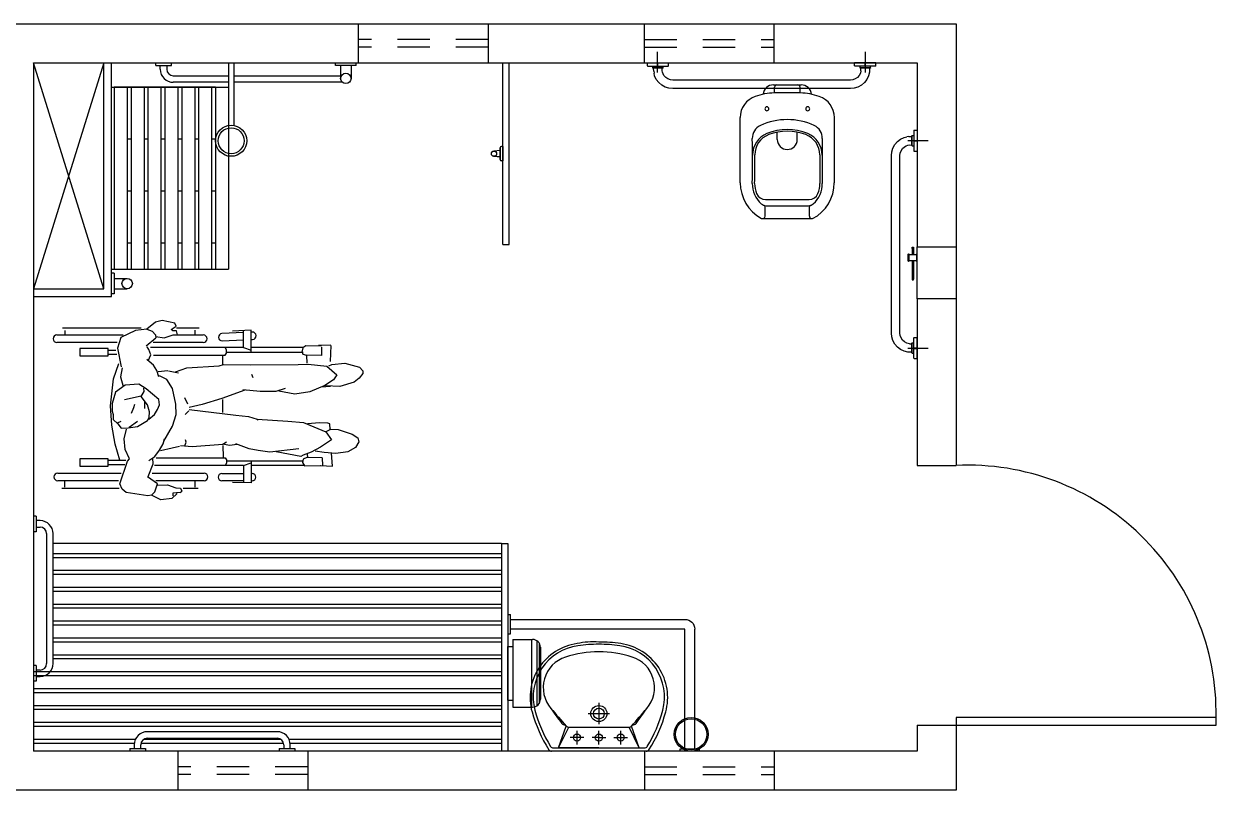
# Model space of a CAD drawing. Header units: inches. Extents: x 542650 to 544515, y 9574150 to 9574595.
# Drawn here: x 542790.698 to 542795.286, y 9574233.384 to 9574236.334 of the extents above; entities that cross this region are included whole.
import ezdxf

# ---------------------------------------------------------------- set-up
doc = ezdxf.new("R2010")
doc.units = ezdxf.units.IN
doc.header["$MEASUREMENT"] = 0
doc.linetypes.add('CONTINU', pattern=[0])
doc.linetypes.add('HIDDEN2', pattern=[0.1875, 0.125, -0.0625])
doc.layers.add('I-ARQ', color=8, linetype='Continuous')

msp = doc.modelspace()

# ---------------------------------------------------------------- linework, layer by layer
at = {"layer": 'I-ARQ'}
for p, q in [((542790.5909, 9574236.334), (542794.2859, 9574236.334)), ((542791.9859, 9574236.184), (542791.9859, 9574236.334)), ((542792.4859, 9574236.184), (542792.4859, 9574236.334)), ((542793.0859, 9574236.184), (542793.0859, 9574236.334)), ((542793.5859, 9574236.184), (542793.5859, 9574236.334)), ((542794.2859, 9574236.334), (542794.2859, 9574235.4759)), ((542793.1369, 9574236.1473), (542793.1369, 9574236.226)), ((542793.9369, 9574236.1473), (542793.9369, 9574236.226)), ((542790.7359, 9574236.184), (542794.1359, 9574236.184)), ((542790.7359, 9574236.184), (542790.7359, 9574233.534)), ((542791.0059, 9574235.314), (542790.7359, 9574236.184)), ((542791.0059, 9574236.184), (542790.7359, 9574235.314)), ((542791.0059, 9574235.314), (542791.0059, 9574236.184)), ((542791.0359, 9574236.184), (542792.5384, 9574236.184)), ((542791.0359, 9574235.284), (542791.0359, 9574236.184)), ((542791.2059, 9574236.174), (542791.2059, 9574236.184)), ((542791.2059, 9574236.174), (542791.2659, 9574236.174)), ((542791.2234, 9574236.159), (542791.2234, 9574236.174)), ((542791.2484, 9574236.174), (542791.2484, 9574236.159)), ((542791.2659, 9574236.174), (542791.2659, 9574236.184)), ((542791.4859, 9574236.184), (542791.4859, 9574235.9432)), ((542791.5059, 9574236.184), (542791.5059, 9574235.9432)), ((542791.8972, 9574236.174), (542791.8972, 9574236.184)), ((542791.9772, 9574236.174), (542791.8972, 9574236.174)), ((542791.9172, 9574236.174), (542791.9172, 9574236.124)), ((542791.9572, 9574236.174), (542791.9572, 9574236.124)), ((542791.9772, 9574236.174), (542791.9772, 9574236.184)), ((542792.5409, 9574235.484), (542792.5409, 9574236.184)), ((542792.5409, 9574235.484), (542792.5409, 9574236.184)), ((542792.5659, 9574235.484), (542792.5659, 9574236.184)), ((542792.5659, 9574235.484), (542792.5659, 9574236.184)), ((542794.1359, 9574236.184), (542794.1359, 9574235.4759)), ((542791.2734, 9574236.134), (542791.4859, 9574236.134)), ((542791.5059, 9574236.134), (542791.9172, 9574236.134)), ((542791.0359, 9574236.0898), (542791.4859, 9574236.0898)), ((542791.0459, 9574236.0898), (542791.0459, 9574235.3898)), ((542791.4359, 9574236.0898), (542791.0459, 9574236.0898)), ((542791.0959, 9574236.0898), (542791.0959, 9574235.3898)), ((542791.1109, 9574236.0898), (542791.1109, 9574235.3898)), ((542791.1609, 9574236.0898), (542791.1609, 9574235.3898)), ((542791.1759, 9574236.0898), (542791.1759, 9574235.3898)), ((542791.2259, 9574236.0898), (542791.2259, 9574235.3898)), ((542791.2409, 9574236.0898), (542791.2409, 9574235.3898)), ((542791.4859, 9574236.109), (542791.2734, 9574236.109)), ((542791.2909, 9574236.0898), (542791.2909, 9574235.3898)), ((542791.3059, 9574236.0898), (542791.3059, 9574235.3898)), ((542791.3559, 9574236.0898), (542791.3559, 9574235.3898)), ((542791.3709, 9574236.0898), (542791.3709, 9574235.3898)), ((542791.4209, 9574236.0898), (542791.4209, 9574235.3898)), ((542791.4359, 9574236.0898), (542791.4359, 9574235.3898)), ((542791.4859, 9574236.0898), (542791.4859, 9574235.3898)), ((542791.9239, 9574236.109), (542791.5059, 9574236.109)), ((542791.1109, 9574235.8898), (542791.0959, 9574235.8898)), ((542791.1759, 9574235.8898), (542791.1609, 9574235.8898)), ((542791.2409, 9574235.8898), (542791.2259, 9574235.8898)), ((542791.3059, 9574235.8898), (542791.2909, 9574235.8898)), ((542791.3709, 9574235.8898), (542791.3559, 9574235.8898)), ((542791.4359, 9574235.8898), (542791.4209, 9574235.8898)), ((542792.5309, 9574235.8564), (542792.5309, 9574235.8116)), ((542792.5309, 9574235.8116), (542792.5309, 9574235.8564)), ((542792.5409, 9574235.8614), (542792.5359, 9574235.8614)), ((542792.5409, 9574235.8614), (542792.5359, 9574235.8614)), ((542792.5409, 9574235.8614), (542792.5409, 9574235.8066)), ((542792.5409, 9574235.8066), (542792.5409, 9574235.8614)), ((542794.0992, 9574235.885), (542794.1779, 9574235.885)), ((542792.5309, 9574235.8467), (542792.5074, 9574235.8442)), ((542792.5309, 9574235.8464), (542792.5074, 9574235.8438)), ((542792.5309, 9574235.8216), (542792.5074, 9574235.8242)), ((542792.5309, 9574235.8213), (542792.5074, 9574235.8238)), ((542792.5409, 9574235.8066), (542792.5359, 9574235.8066)), ((542792.5409, 9574235.8066), (542792.5359, 9574235.8066)), ((542791.1109, 9574235.6898), (542791.0959, 9574235.6898)), ((542791.1759, 9574235.6898), (542791.1609, 9574235.6898)), ((542791.2409, 9574235.6898), (542791.2259, 9574235.6898)), ((542791.3059, 9574235.6898), (542791.2909, 9574235.6898)), ((542791.3709, 9574235.6898), (542791.3559, 9574235.6898)), ((542791.4359, 9574235.6898), (542791.4209, 9574235.6898)), ((542791.1109, 9574235.4898), (542791.0959, 9574235.4898)), ((542791.1759, 9574235.4898), (542791.1609, 9574235.4898)), ((542791.2409, 9574235.4898), (542791.2259, 9574235.4898)), ((542791.3059, 9574235.4898), (542791.2909, 9574235.4898)), ((542791.3709, 9574235.4898), (542791.3559, 9574235.4898)), ((542791.4359, 9574235.4898), (542791.4209, 9574235.4898)), ((542792.5409, 9574235.484), (542792.5659, 9574235.484)), ((542792.5409, 9574235.484), (542792.5659, 9574235.484)), ((542794.1009, 9574235.4211), (542794.1009, 9574235.4469)), ((542794.1044, 9574235.4211), (542794.1044, 9574235.4469)), ((542794.1044, 9574235.4456), (542794.1338, 9574235.4456)), ((542794.1161, 9574235.4717), (542794.1161, 9574235.4456)), ((542794.1221, 9574235.4679), (542794.1161, 9574235.4679)), ((542794.1221, 9574235.4658), (542794.1161, 9574235.4658)), ((542794.1221, 9574235.4617), (542794.1161, 9574235.4617)), ((542794.1221, 9574235.4717), (542794.1221, 9574235.4456)), ((542794.1338, 9574235.419), (542794.1338, 9574235.449)), ((542794.1359, 9574235.2759), (542794.1359, 9574235.4759)), ((542794.1359, 9574235.4759), (542794.2859, 9574235.4759)), ((542794.2859, 9574235.4759), (542794.2859, 9574235.2759)), ((542794.1044, 9574235.4224), (542794.1338, 9574235.4224)), ((542794.1161, 9574235.4224), (542794.1161, 9574235.351)), ((542794.1221, 9574235.4224), (542794.1221, 9574235.351)), ((542791.0359, 9574235.3898), (542791.4859, 9574235.3898)), ((542791.0459, 9574235.374), (542791.0359, 9574235.374)), ((542791.0459, 9574235.374), (542791.0459, 9574235.294)), ((542791.0459, 9574235.354), (542791.0959, 9574235.354)), ((542791.1059, 9574235.3898), (542791.4359, 9574235.3898)), ((542794.1221, 9574235.361), (542794.1161, 9574235.361)), ((542794.1221, 9574235.356), (542794.1161, 9574235.356)), ((542794.1221, 9574235.3527), (542794.1161, 9574235.3527)), ((542794.122, 9574235.3502), (542794.1163, 9574235.3502)), ((542790.7359, 9574235.314), (542791.0059, 9574235.314)), ((542791.0459, 9574235.314), (542791.0959, 9574235.314)), ((542790.7359, 9574235.284), (542791.0359, 9574235.284)), ((542791.0459, 9574235.294), (542791.0359, 9574235.294)), ((542794.2859, 9574235.2759), (542794.1359, 9574235.2759)), ((542794.1359, 9574235.2759), (542794.1359, 9574234.634)), ((542794.2859, 9574235.2759), (542794.2859, 9574234.634)), ((542794.0992, 9574235.085), (542794.1779, 9574235.085)), ((542794.1359, 9574234.634), (542794.2859, 9574234.634)), ((542790.7459, 9574234.439), (542790.7359, 9574234.439)), ((542790.7459, 9574234.439), (542790.7459, 9574234.379)), ((542790.7609, 9574234.4215), (542790.7459, 9574234.4215)), ((542790.7459, 9574234.3965), (542790.7609, 9574234.3965)), ((542790.7459, 9574234.379), (542790.7359, 9574234.379)), ((542790.7859, 9574234.3715), (542790.7859, 9574233.8715)), ((542790.8109, 9574233.8715), (542790.8109, 9574234.3715)), ((542792.5359, 9574234.334), (542790.8109, 9574234.334)), ((542792.5359, 9574234.334), (542790.8109, 9574234.334)), ((542792.5359, 9574234.294), (542790.8109, 9574234.294)), ((542792.5359, 9574234.334), (542792.5359, 9574233.534)), ((542792.5359, 9574234.334), (542792.5609, 9574234.334)), ((542792.5359, 9574234.334), (542792.5359, 9574233.534)), ((542792.5359, 9574234.334), (542792.5609, 9574234.334)), ((542792.5609, 9574234.334), (542792.5609, 9574233.534)), ((542792.5609, 9574234.334), (542792.5609, 9574233.534)), ((542792.5359, 9574234.279), (542790.8109, 9574234.279)), ((542792.5359, 9574234.229), (542790.8109, 9574234.229)), ((542792.5359, 9574234.214), (542790.8109, 9574234.214)), ((542792.5359, 9574234.164), (542790.8109, 9574234.164)), ((542792.5359, 9574234.149), (542790.8109, 9574234.149)), ((542792.5359, 9574234.099), (542790.8109, 9574234.099)), ((542792.5359, 9574234.084), (542790.8109, 9574234.084)), ((542792.5359, 9574234.034), (542790.8109, 9574234.034)), ((542792.5359, 9574234.019), (542790.8109, 9574234.019)), ((542792.5359, 9574233.969), (542790.8108, 9574233.969)), ((542792.5359, 9574233.954), (542790.8109, 9574233.954)), ((542792.5609, 9574233.937), (542792.58, 9574233.937)), ((542792.5609, 9574233.731), (542792.5609, 9574233.937)), ((542792.58, 9574233.964), (542792.58, 9574233.704)), ((542792.58, 9574233.964), (542792.6559, 9574233.964)), ((542792.6515, 9574233.964), (542792.6515, 9574233.704)), ((542792.6718, 9574233.9594), (542792.6718, 9574233.7086)), ((542792.6812, 9574233.9501), (542792.6812, 9574233.7179)), ((542792.6859, 9574233.934), (542792.6859, 9574233.734)), ((542792.5359, 9574233.904), (542790.8109, 9574233.904)), ((542792.5359, 9574233.889), (542790.8109, 9574233.889)), ((542790.7459, 9574233.864), (542790.7359, 9574233.864)), ((542792.5359, 9574233.839), (542790.7359, 9574233.839)), ((542790.7459, 9574233.864), (542790.7459, 9574233.804)), ((542790.7609, 9574233.8465), (542790.7459, 9574233.8465)), ((542792.5359, 9574233.824), (542790.7359, 9574233.824)), ((542790.7459, 9574233.804), (542790.7359, 9574233.804)), ((542790.7459, 9574233.8215), (542790.7609, 9574233.8215)), ((542792.5359, 9574233.774), (542790.7359, 9574233.774)), ((542792.5359, 9574233.759), (542790.7359, 9574233.759)), ((542792.5359, 9574233.709), (542790.7359, 9574233.709)), ((542792.5609, 9574233.731), (542792.58, 9574233.731)), ((542792.58, 9574233.704), (542792.6559, 9574233.704)), ((542792.5359, 9574233.694), (542790.7359, 9574233.694)), ((542795.2859, 9574233.664), (542794.2859, 9574233.664)), ((542794.2859, 9574233.664), (542794.2859, 9574233.634)), ((542795.2859, 9574233.634), (542795.2859, 9574233.664)), ((542792.5359, 9574233.644), (542790.7359, 9574233.644)), ((542792.5359, 9574233.629), (542790.7359, 9574233.629)), ((542791.6734, 9574233.609), (542791.1734, 9574233.609)), ((542794.1359, 9574233.634), (542794.1359, 9574233.534)), ((542794.1359, 9574233.634), (542794.2859, 9574233.634)), ((542794.2859, 9574233.634), (542794.2859, 9574233.384)), ((542794.2859, 9574233.634), (542795.2859, 9574233.634)), ((542791.1276, 9574233.579), (542790.7359, 9574233.579)), ((542791.1237, 9574233.564), (542790.7359, 9574233.564)), ((542791.1234, 9574233.559), (542791.1234, 9574233.544)), ((542791.1484, 9574233.544), (542791.1484, 9574233.559)), ((542791.6979, 9574233.564), (542791.1489, 9574233.564)), ((542791.6884, 9574233.579), (542791.1584, 9574233.579)), ((542791.1734, 9574233.584), (542791.6734, 9574233.584)), ((542791.6984, 9574233.559), (542791.6984, 9574233.544)), ((542792.5359, 9574233.579), (542791.7192, 9574233.579)), ((542792.5359, 9574233.564), (542791.7231, 9574233.564)), ((542791.7234, 9574233.544), (542791.7234, 9574233.559)), ((542794.1359, 9574233.534), (542790.7359, 9574233.534)), ((542791.1059, 9574233.544), (542791.1659, 9574233.544)), ((542791.1059, 9574233.544), (542791.1059, 9574233.534)), ((542791.1659, 9574233.544), (542791.1659, 9574233.534)), ((542791.2909, 9574233.534), (542791.2909, 9574233.384)), ((542791.6809, 9574233.544), (542791.7409, 9574233.544)), ((542791.6809, 9574233.544), (542791.6809, 9574233.534)), ((542791.7409, 9574233.544), (542791.7409, 9574233.534)), ((542791.7909, 9574233.534), (542791.7909, 9574233.384)), ((542793.0931, 9574233.534), (542792.7287, 9574233.534)), ((542793.0859, 9574233.534), (542793.0859, 9574233.384)), ((542793.5859, 9574233.534), (542793.5859, 9574233.384)), ((542794.2859, 9574233.384), (542790.5909, 9574233.384))]:
    msp.add_line(p, q, dxfattribs=at)
at = {"layer": 'I-ARQ', "linetype": 'HIDDEN2'}
for p, q in [((542792.4859, 9574236.274), (542791.9859, 9574236.274)), ((542793.0859, 9574236.274), (542793.5859, 9574236.274)), ((542792.4859, 9574236.244), (542791.9859, 9574236.244)), ((542793.0859, 9574236.244), (542793.5859, 9574236.244)), ((542791.7909, 9574233.474), (542791.2909, 9574233.474)), ((542793.0859, 9574233.474), (542793.5859, 9574233.474)), ((542791.7909, 9574233.444), (542791.2909, 9574233.444)), ((542793.0859, 9574233.444), (542793.5859, 9574233.444))]:
    msp.add_line(p, q, dxfattribs=at)
at = {"layer": 'I-ARQ', "linetype": 'Continuous'}
for p, q in [((542793.5827, 9574236.0988), (542793.5957, 9574236.0988)), ((542793.5868, 9574236.0679), (542793.5868, 9574236.0899)), ((542793.5957, 9574236.0988), (542793.6891, 9574236.0988)), ((542793.6851, 9574236.0679), (542793.6851, 9574236.0899)), ((542793.455, 9574235.7224), (542793.455, 9574235.9734)), ((542793.8169, 9574235.7224), (542793.8169, 9574235.9733)), ((542793.5975, 9574235.8888), (542793.5975, 9574235.917)), ((542793.6743, 9574235.8878), (542793.6743, 9574235.917)), ((542793.551, 9574235.594), (542793.551, 9574235.6299)), ((542793.5523, 9574235.658), (542793.7195, 9574235.658)), ((542793.5545, 9574235.634), (542793.7173, 9574235.634)), ((542793.7208, 9574235.594), (542793.7208, 9574235.6299)), ((542793.5406, 9574235.584), (542793.7334, 9574235.584)), ((542792.9109, 9574233.7199), (542792.9109, 9574233.6379)), ((542792.8699, 9574233.6789), (542792.9519, 9574233.6789)), ((542792.7555, 9574233.5466), (542792.7853, 9574233.6307)), ((542792.7555, 9574233.5466), (542792.7948, 9574233.6264)), ((542792.7948, 9574233.6264), (542793.027, 9574233.6264)), ((542792.8269, 9574233.5603), (542792.8269, 9574233.6128)), ((542792.9109, 9574233.5603), (542792.9109, 9574233.6128)), ((542792.9949, 9574233.5603), (542792.9949, 9574233.6128)), ((542793.0663, 9574233.5466), (542793.027, 9574233.6264)), ((542793.0663, 9574233.5466), (542793.0365, 9574233.6307)), ((542792.8532, 9574233.5865), (542792.8007, 9574233.5865)), ((542792.9109, 9574233.5865), (542792.8847, 9574233.5865)), ((542792.9109, 9574233.5865), (542792.9372, 9574233.5865)), ((542792.9687, 9574233.5865), (542793.0212, 9574233.5865)), ((542792.7356, 9574233.5466), (542793.0663, 9574233.5466)), ((542792.9109, 9574233.5466), (542792.7555, 9574233.5466)), ((542792.9109, 9574233.5466), (542793.0862, 9574233.5466))]:
    msp.add_line(p, q, dxfattribs=at)
at = {"layer": 'I-ARQ', "linetype": 'ByBlock'}
for p, q in [((542791.2053, 9574235.1857), (542791.1716, 9574235.158)), ((542791.2301, 9574235.192), (542791.2053, 9574235.1857)), ((542791.2789, 9574235.1811), (542791.2301, 9574235.192)), ((542791.2658, 9574235.1577), (542791.284, 9574235.1703)), ((542791.284, 9574235.1703), (542791.2789, 9574235.1811)), ((542790.8255, 9574235.1365), (542791.0807, 9574235.1365)), ((542791.1503, 9574235.1626), (542790.8476, 9574235.1626)), ((542790.8561, 9574235.1532), (542790.8561, 9574235.1373)), ((542791.0719, 9574235.1264), (542791.0592, 9574235.0855)), ((542791.1276, 9574235.1532), (542791.0719, 9574235.1264)), ((542791.1716, 9574235.158), (542791.1276, 9574235.1532)), ((542791.1692, 9574235.0943), (542791.2068, 9574235.125)), ((542791.1716, 9574235.158), (542791.1924, 9574235.1511)), ((542791.1924, 9574235.1511), (542791.2046, 9574235.1368)), ((542791.2046, 9574235.1368), (542791.2068, 9574235.125)), ((542791.2062, 9574235.1299), (542791.2385, 9574235.1252)), ((542791.2385, 9574235.1252), (542791.2726, 9574235.1369)), ((542791.2723, 9574235.1518), (542791.2658, 9574235.1577)), ((542791.2715, 9574235.1365), (542791.3889, 9574235.1365)), ((542791.2852, 9574235.152), (542791.2723, 9574235.1518)), ((542791.289, 9574235.1367), (542791.2852, 9574235.152)), ((542791.3725, 9574235.1626), (542791.2861, 9574235.1626)), ((542791.3573, 9574235.1357), (542791.3573, 9574235.1543)), ((542791.5434, 9574235.1458), (542791.4608, 9574235.142)), ((542791.5733, 9574235.1544), (542791.5018, 9574235.1505)), ((542791.5434, 9574235.088), (542791.5434, 9574235.1527)), ((542791.5733, 9574235.0698), (542791.5733, 9574235.1543)), ((542791.5733, 9574235.1188), (542791.5786, 9574235.1191)), ((542791.5772, 9574235.1474), (542791.5734, 9574235.1472)), ((542791.0579, 9574235.1073), (542790.8255, 9574235.1073)), ((542791.0229, 9574235.0843), (542790.9137, 9574235.0843)), ((542790.9137, 9574235.0843), (542790.9137, 9574235.0563)), ((542791.0229, 9574235.0563), (542791.0229, 9574235.0843)), ((542791.0236, 9574235.0784), (542791.0522, 9574235.0784)), ((542791.0592, 9574235.0855), (542791.073, 9574235.0134)), ((542791.1793, 9574235.0798), (542791.1731, 9574235.0905)), ((542791.1871, 9574235.0604), (542791.1793, 9574235.0798)), ((542791.5434, 9574235.088), (542791.1862, 9574235.088)), ((542791.3889, 9574235.1073), (542791.1962, 9574235.1073)), ((542791.4621, 9574235.1136), (542791.5432, 9574235.1174)), ((542791.4782, 9574235.0792), (542791.4736, 9574235.088)), ((542791.4782, 9574235.0667), (542791.4782, 9574235.0792)), ((542791.5436, 9574235.0878), (542791.5728, 9574235.078)), ((542791.7748, 9574235.0882), (542791.5733, 9574235.0882)), ((542791.7722, 9574235.0872), (542791.7686, 9574235.0705)), ((542791.7832, 9574235.0946), (542791.7722, 9574235.0872)), ((542791.844, 9574235.0938), (542791.7832, 9574235.0946)), ((542791.8798, 9574235.0965), (542791.8317, 9574235.0958)), ((542791.8448, 9574235.0571), (542791.8445, 9574235.0899)), ((542791.88, 9574235.0954), (542791.8775, 9574235.0338)), ((542790.9137, 9574235.0563), (542791.0229, 9574235.0563)), ((542791.0229, 9574235.062), (542791.0564, 9574235.062)), ((542791.0436, 9574234.9676), (542791.0643, 9574235.0268)), ((542791.1968, 9574235.02), (542791.1718, 9574235.0415)), ((542791.1768, 9574235.0367), (542791.1871, 9574235.0604)), ((542791.1976, 9574235.0579), (542791.4736, 9574235.0579)), ((542791.4639, 9574235.0235), (542791.4644, 9574235.058)), ((542791.4736, 9574235.0579), (542791.4782, 9574235.0667)), ((542791.4787, 9574235.0701), (542791.7726, 9574235.0701)), ((542791.7689, 9574235.0695), (542791.7716, 9574235.0624)), ((542791.7716, 9574235.0624), (542791.7862, 9574235.059)), ((542791.8448, 9574235.0571), (542791.7862, 9574235.059)), ((542791.7862, 9574235.0577), (542791.787, 9574235.0283)), ((542791.884, 9574235.0231), (542791.9329, 9574235.0277)), ((542791.9329, 9574235.0277), (542791.9896, 9574235.0118)), ((542791.0771, 9574235.0099), (542791.0704, 9574234.9755)), ((542791.2095, 9574234.9993), (542791.1968, 9574235.02)), ((542791.2184, 9574234.975), (542791.2095, 9574234.9993)), ((542791.2155, 9574234.9959), (542791.2522, 9574234.9992)), ((542791.2546, 9574234.9978), (542791.294, 9574234.9903)), ((542791.2814, 9574234.9946), (542791.3254, 9574235.0092)), ((542791.3254, 9574235.0092), (542791.4502, 9574235.0169)), ((542791.4502, 9574235.0169), (542791.4672, 9574235.0222)), ((542791.4672, 9574235.0222), (542791.5705, 9574235.021)), ((542791.5705, 9574235.021), (542791.7542, 9574235.0226)), ((542791.5748, 9574234.9854), (542791.58, 9574234.9732)), ((542791.7542, 9574235.0226), (542791.792, 9574235.0245)), ((542791.792, 9574235.0245), (542791.864, 9574235.0165)), ((542791.864, 9574235.0165), (542791.9031, 9574234.9829)), ((542791.8719, 9574235.0179), (542791.884, 9574235.0231)), ((542791.9031, 9574234.9829), (542791.8903, 9574234.963)), ((542792.0026, 9574234.9877), (542791.9892, 9574234.9701)), ((542791.9896, 9574235.0118), (542792.0022, 9574234.9988)), ((542792.0022, 9574234.9988), (542792.0026, 9574234.9877)), ((542791.0323, 9574234.863), (542791.0436, 9574234.9676)), ((542791.0882, 9574234.9427), (542791.0507, 9574234.9163)), ((542791.0704, 9574234.9755), (542791.081, 9574234.9376)), ((542791.1407, 9574234.9463), (542791.0882, 9574234.9427)), ((542791.1696, 9574234.9295), (542791.1407, 9574234.9463)), ((542791.248, 9574234.9648), (542791.2208, 9574234.9789)), ((542791.2709, 9574234.9296), (542791.248, 9574234.9648)), ((542791.8565, 9574234.9416), (542791.7982, 9574234.9169)), ((542791.8784, 9574234.9373), (542791.8419, 9574234.9355)), ((542791.8903, 9574234.963), (542791.8565, 9574234.9416)), ((542791.9139, 9574234.938), (542791.8594, 9574234.9407)), ((542791.9699, 9574234.955), (542791.9139, 9574234.938)), ((542791.9892, 9574234.9701), (542791.9699, 9574234.955)), ((542791.0507, 9574234.9163), (542791.0384, 9574234.8719)), ((542791.1496, 9574234.9005), (542791.0858, 9574234.886)), ((542791.1504, 9574234.9), (542791.1612, 9574234.9183)), ((542791.1743, 9574234.8676), (542791.1504, 9574234.9)), ((542791.1612, 9574234.9183), (542791.1599, 9574234.9315)), ((542791.2177, 9574234.8876), (542791.1696, 9574234.9295)), ((542791.2834, 9574234.87), (542791.2709, 9574234.9296)), ((542791.3171, 9574234.8953), (542791.3275, 9574234.871)), ((542791.4604, 9574234.8911), (542791.3839, 9574234.8684)), ((542791.5489, 9574234.924), (542791.4604, 9574234.8911)), ((542791.6081, 9574234.9189), (542791.5414, 9574234.9257)), ((542791.6684, 9574234.9191), (542791.6081, 9574234.9189)), ((542791.7041, 9574234.9299), (542791.6684, 9574234.9191)), ((542791.7415, 9574234.909), (542791.6791, 9574234.9205)), ((542791.7982, 9574234.9169), (542791.7415, 9574234.909)), ((542791.0364, 9574234.7886), (542791.0323, 9574234.863)), ((542791.0384, 9574234.8719), (542791.0376, 9574234.8435)), ((542791.0376, 9574234.8435), (542791.0419, 9574234.8295)), ((542791.1129, 9574234.8354), (542791.122, 9574234.8566)), ((542791.122, 9574234.8566), (542791.126, 9574234.8704)), ((542791.1637, 9574234.8537), (542791.1639, 9574234.8805)), ((542791.1822, 9574234.8408), (542791.1743, 9574234.8676)), ((542791.201, 9574234.83), (542791.2128, 9574234.8489)), ((542791.2128, 9574234.8489), (542791.2198, 9574234.8672)), ((542791.2198, 9574234.8672), (542791.2177, 9574234.8876)), ((542791.2843, 9574234.8295), (542791.2834, 9574234.87)), ((542791.333, 9574234.8438), (542791.3194, 9574234.8305)), ((542791.3346, 9574234.8499), (542791.5136, 9574234.8272)), ((542791.3839, 9574234.8684), (542791.3351, 9574234.8575)), ((542791.464, 9574234.8373), (542791.4643, 9574234.8874)), ((542791.0419, 9574234.8295), (542791.0422, 9574234.8108)), ((542791.0422, 9574234.8108), (542791.0597, 9574234.794)), ((542791.0583, 9574234.7978), (542791.0728, 9574234.8041)), ((542791.1362, 9574234.803), (542791.1037, 9574234.7806)), ((542791.1359, 9574234.7834), (542791.1746, 9574234.8064)), ((542791.1746, 9574234.8064), (542791.1802, 9574234.8187)), ((542791.1787, 9574234.8127), (542791.201, 9574234.83)), ((542791.1802, 9574234.8187), (542791.1822, 9574234.8408)), ((542791.2706, 9574234.7851), (542791.2843, 9574234.8295)), ((542791.5136, 9574234.8272), (542791.5627, 9574234.8224)), ((542791.5627, 9574234.8224), (542791.5961, 9574234.8124)), ((542791.5961, 9574234.8124), (542791.598, 9574234.8089)), ((542791.5961, 9574234.8124), (542791.7136, 9574234.8047)), ((542791.7136, 9574234.8047), (542791.7739, 9574234.7987)), ((542791.7739, 9574234.7987), (542791.7986, 9574234.7895)), ((542791.8362, 9574234.7977), (542791.7899, 9574234.7942)), ((542791.8679, 9574234.7972), (542791.8362, 9574234.7977)), ((542791.8755, 9574234.7937), (542791.8679, 9574234.7972)), ((542791.0492, 9574234.7154), (542791.0364, 9574234.7886)), ((542791.0597, 9574234.794), (542791.0734, 9574234.7771)), ((542791.0734, 9574234.7771), (542791.0992, 9574234.7788)), ((542791.0841, 9574234.7368), (542791.0931, 9574234.7737)), ((542791.0992, 9574234.7788), (542791.1359, 9574234.7834)), ((542791.2376, 9574234.7269), (542791.2706, 9574234.7851)), ((542791.7986, 9574234.7895), (542791.8607, 9574234.7631)), ((542791.8607, 9574234.7631), (542791.8818, 9574234.7325)), ((542791.8616, 9574234.7653), (542791.8798, 9574234.7731)), ((542791.8768, 9574234.7718), (542791.8755, 9574234.7937)), ((542791.8798, 9574234.7731), (542791.9078, 9574234.7723)), ((542791.9078, 9574234.7723), (542791.9619, 9574234.755)), ((542791.9619, 9574234.755), (542791.9835, 9574234.7397)), ((542791.0673, 9574234.6538), (542791.0492, 9574234.7154)), ((542791.0886, 9574234.696), (542791.0841, 9574234.7368)), ((542791.2198, 9574234.6922), (542791.234, 9574234.717)), ((542791.234, 9574234.717), (542791.2398, 9574234.7368)), ((542791.2968, 9574234.7072), (542791.2686, 9574234.7007)), ((542791.3459, 9574234.7059), (542791.3017, 9574234.7098)), ((542791.3174, 9574234.7091), (542791.3233, 9574234.7235)), ((542791.3233, 9574234.7235), (542791.3208, 9574234.7323)), ((542791.4643, 9574234.7148), (542791.3459, 9574234.7059)), ((542791.4778, 9574234.7235), (542791.4643, 9574234.7148)), ((542791.4903, 9574234.7105), (542791.4643, 9574234.7159)), ((542791.466, 9574234.6664), (542791.4654, 9574234.7113)), ((542791.5196, 9574234.7147), (542791.4903, 9574234.7105)), ((542791.5655, 9574234.6985), (542791.5146, 9574234.717)), ((542791.8818, 9574234.7325), (542791.8397, 9574234.7047)), ((542791.9873, 9574234.7251), (542791.9745, 9574234.7028)), ((542791.9835, 9574234.7397), (542791.9873, 9574234.7251)), ((542791.0229, 9574234.6597), (542790.9137, 9574234.6597)), ((542790.9137, 9574234.6597), (542790.9137, 9574234.6317)), ((542791.0229, 9574234.6317), (542791.0229, 9574234.6597)), ((542791.1054, 9574234.6589), (542791.0886, 9574234.696)), ((542791.179, 9574234.6532), (542791.2022, 9574234.6684)), ((542791.1954, 9574234.6402), (542791.1953, 9574234.6626)), ((542791.2022, 9574234.6684), (542791.2198, 9574234.6922)), ((542791.2076, 9574234.6639), (542791.4736, 9574234.6639)), ((542791.2686, 9574234.7007), (542791.2237, 9574234.6909)), ((542791.4736, 9574234.6639), (542791.4782, 9574234.6551)), ((542791.5999, 9574234.692), (542791.5655, 9574234.6985)), ((542791.6452, 9574234.6856), (542791.5999, 9574234.692)), ((542791.7566, 9574234.6979), (542791.6452, 9574234.6856)), ((542791.7646, 9574234.6687), (542791.6697, 9574234.6862)), ((542791.7728, 9574234.6738), (542791.7646, 9574234.6687)), ((542791.8044, 9574234.6857), (542791.7728, 9574234.6738)), ((542791.7867, 9574234.6643), (542791.7732, 9574234.658)), ((542791.8468, 9574234.6633), (542791.7867, 9574234.6643)), ((542791.7888, 9574234.678), (542791.7902, 9574234.6658)), ((542791.8397, 9574234.7047), (542791.8044, 9574234.6857)), ((542791.8534, 9574234.6843), (542791.819, 9574234.6895)), ((542791.8468, 9574234.6633), (542791.8474, 9574234.6332)), ((542791.899, 9574234.6804), (542791.8534, 9574234.6843)), ((542791.8854, 9574234.6311), (542791.8823, 9574234.6819)), ((542791.9454, 9574234.6864), (542791.899, 9574234.6804)), ((542791.9745, 9574234.7028), (542791.9454, 9574234.6864)), ((542790.9137, 9574234.6317), (542791.0229, 9574234.6317)), ((542791.0229, 9574234.6374), (542791.0864, 9574234.6374)), ((542791.0236, 9574234.6538), (542791.0907, 9574234.6538)), ((542791.0675, 9574234.563), (542791.0972, 9574234.6503)), ((542791.0972, 9574234.6503), (542791.1054, 9574234.6589)), ((542791.1762, 9574234.591), (542791.1954, 9574234.6402)), ((542791.5434, 9574234.6338), (542791.2005, 9574234.6338)), ((542791.4782, 9574234.6426), (542791.4736, 9574234.6338)), ((542791.4782, 9574234.6551), (542791.4782, 9574234.6426)), ((542791.4787, 9574234.6517), (542791.7726, 9574234.6517)), ((542791.5434, 9574234.6338), (542791.5434, 9574234.5677)), ((542791.5436, 9574234.6341), (542791.5728, 9574234.6438)), ((542791.5733, 9574234.652), (542791.5733, 9574234.5675)), ((542791.7748, 9574234.6336), (542791.5733, 9574234.6336)), ((542791.7732, 9574234.658), (542791.771, 9574234.6457)), ((542791.771, 9574234.6457), (542791.7778, 9574234.6319)), ((542791.7778, 9574234.6319), (542791.8411, 9574234.634)), ((542791.8395, 9574234.6334), (542791.8854, 9574234.6311)), ((542790.8286, 9574234.6046), (542791.0735, 9574234.6046)), ((542791.0621, 9574234.5754), (542790.8286, 9574234.5754)), ((542790.8558, 9574234.5499), (542790.8558, 9574234.574)), ((542791.2131, 9574234.5638), (542791.1747, 9574234.5897)), ((542791.1919, 9574234.6046), (542791.392, 9574234.6046)), ((542791.392, 9574234.5754), (542791.2062, 9574234.5754)), ((542791.3581, 9574234.5499), (542791.3581, 9574234.574)), ((542791.4603, 9574234.603), (542791.5415, 9574234.603)), ((542791.5434, 9574234.5746), (542791.4603, 9574234.5746)), ((542791.5733, 9574234.5675), (542791.5016, 9574234.568)), ((542791.5769, 9574234.5746), (542791.573, 9574234.5746)), ((542791.5743, 9574234.603), (542791.5769, 9574234.603)), ((542791.065, 9574234.5447), (542790.8447, 9574234.5447)), ((542791.0764, 9574234.5422), (542791.0675, 9574234.563)), ((542791.0927, 9574234.5303), (542791.0764, 9574234.5422)), ((542791.1749, 9574234.5164), (542791.0927, 9574234.5303)), ((542791.1903, 9574234.5205), (542791.2021, 9574234.5319)), ((542791.2021, 9574234.5319), (542791.2131, 9574234.5638)), ((542791.2121, 9574234.5585), (542791.2515, 9574234.5591)), ((542791.2515, 9574234.5591), (542791.2829, 9574234.5476)), ((542791.2879, 9574234.5261), (542791.2672, 9574234.5072)), ((542791.272, 9574234.5276), (542791.2717, 9574234.517)), ((542791.3001, 9574234.5304), (542791.272, 9574234.5276)), ((542791.2829, 9574234.5476), (542791.3017, 9574234.5462)), ((542791.3001, 9574234.5304), (542791.3058, 9574234.5344)), ((542791.3017, 9574234.5462), (542791.3058, 9574234.5344)), ((542791.3696, 9574234.5447), (542791.3117, 9574234.5447)), ((542791.1896, 9574234.5192), (542791.1749, 9574234.5164)), ((542791.2257, 9574234.5014), (542791.1896, 9574234.5192)), ((542791.2672, 9574234.5072), (542791.2257, 9574234.5014))]:
    msp.add_line(p, q, dxfattribs=at)
at = {"layer": 'I-ARQ', "extrusion": (0, 0, -1)}
for p, q in [((542792.5609, 9574234.0603), (542792.5703, 9574234.0603)), ((542792.5703, 9574233.9853), (542792.5703, 9574234.0603)), ((542792.5703, 9574234.0415), (542793.2422, 9574234.0415)), ((542792.5609, 9574233.9853), (542792.5703, 9574233.9853)), ((542793.2422, 9574234.004), (542792.5703, 9574234.004)), ((542793.2422, 9574233.5434), (542793.2422, 9574234.004)), ((542793.2797, 9574233.5434), (542793.2797, 9574234.004)), ((542793.2234, 9574233.5434), (542793.2984, 9574233.5434)), ((542793.2234, 9574233.534), (542793.2234, 9574233.5434)), ((542793.2984, 9574233.534), (542793.2984, 9574233.5434))]:
    msp.add_line(p, q, dxfattribs=at)
at = {"layer": 'I-ARQ', "linetype": 'CONTINU'}
for points in [[(542793.0975, 9574236.1728), (542793.0975, 9574236.184)], [(542793.0975, 9574236.184), (542793.1787, 9574236.184)], [(542793.1366, 9574236.1708), (542793.1366, 9574236.184)], [(542793.1366, 9574236.181), (542793.1381, 9574236.181)], [(542793.1381, 9574236.1708), (542793.1381, 9574236.184)], [(542793.1787, 9574236.1728), (542793.1787, 9574236.184)], [(542793.8951, 9574236.1728), (542793.8951, 9574236.184)], [(542793.9764, 9574236.184), (542793.8951, 9574236.184)], [(542793.9358, 9574236.1708), (542793.9358, 9574236.184)], [(542793.9373, 9574236.181), (542793.9358, 9574236.181)], [(542793.9373, 9574236.1708), (542793.9373, 9574236.184)], [(542793.9764, 9574236.1728), (542793.9764, 9574236.184)], [(542793.0975, 9574236.1728), (542793.0978, 9574236.1718)], [(542793.0978, 9574236.1718), (542793.0985, 9574236.1711)], [(542793.0985, 9574236.1711), (542793.0995, 9574236.1708)], [(542793.0995, 9574236.1708), (542793.1366, 9574236.1708)], [(542793.1181, 9574236.1649), (542793.1181, 9574236.1708)], [(542793.1183, 9574236.1639), (542793.1181, 9574236.1649)], [(542793.1579, 9574236.1649), (542793.1181, 9574236.1649)], [(542793.1191, 9574236.1632), (542793.1183, 9574236.1639)], [(542793.1201, 9574236.1629), (542793.1191, 9574236.1632)], [(542793.1558, 9574236.1629), (542793.1201, 9574236.1629)], [(542793.1218, 9574236.1521), (542793.1214, 9574236.1629)], [(542793.1254, 9574236.1339), (542793.1231, 9574236.1436)], [(542793.1319, 9574236.1201), (542793.1254, 9574236.1339)], [(542793.1381, 9574236.1708), (542793.1767, 9574236.1708)], [(542793.1544, 9574236.1537), (542793.1544, 9574236.1629)], [(542793.1569, 9574236.1632), (542793.1558, 9574236.1629)], [(542793.1576, 9574236.1639), (542793.1569, 9574236.1632)], [(542793.1579, 9574236.1649), (542793.1576, 9574236.1639)], [(542793.1579, 9574236.1649), (542793.1579, 9574236.1708)], [(542793.1684, 9574236.1274), (542793.1614, 9574236.1352)], [(542793.1768, 9574236.1218), (542793.1684, 9574236.1274)], [(542793.1767, 9574236.1708), (542793.1777, 9574236.1711)], [(542793.1777, 9574236.1711), (542793.1784, 9574236.1718)], [(542793.1784, 9574236.1718), (542793.1787, 9574236.1728)], [(542793.8954, 9574236.1718), (542793.8951, 9574236.1728)], [(542793.8962, 9574236.1711), (542793.8954, 9574236.1718)], [(542793.8972, 9574236.1708), (542793.8962, 9574236.1711)], [(542793.9055, 9574236.1274), (542793.897, 9574236.1218)], [(542793.9358, 9574236.1708), (542793.8972, 9574236.1708)], [(542793.9125, 9574236.1352), (542793.9055, 9574236.1274)], [(542793.9172, 9574236.1442), (542793.9125, 9574236.1352)], [(542793.916, 9574236.1649), (542793.916, 9574236.1708)], [(542793.9163, 9574236.1639), (542793.916, 9574236.1649)], [(542793.9558, 9574236.1649), (542793.916, 9574236.1649)], [(542793.917, 9574236.1632), (542793.9163, 9574236.1639)], [(542793.918, 9574236.1629), (542793.917, 9574236.1632)], [(542793.9195, 9574236.1537), (542793.9172, 9574236.1442)], [(542793.9538, 9574236.1629), (542793.918, 9574236.1629)], [(542793.9195, 9574236.1537), (542793.9194, 9574236.1629)], [(542793.9743, 9574236.1708), (542793.9373, 9574236.1708)], [(542793.9485, 9574236.1339), (542793.942, 9574236.1201)], [(542793.9519, 9574236.1483), (542793.9485, 9574236.1339)], [(542793.9524, 9574236.1629), (542793.9519, 9574236.1483)], [(542793.9548, 9574236.1632), (542793.9538, 9574236.1629)], [(542793.9555, 9574236.1639), (542793.9548, 9574236.1632)], [(542793.9558, 9574236.1649), (542793.9555, 9574236.1639)], [(542793.9558, 9574236.1649), (542793.9558, 9574236.1708)], [(542793.9754, 9574236.1711), (542793.9743, 9574236.1708)], [(542793.9761, 9574236.1718), (542793.9754, 9574236.1711)], [(542793.9764, 9574236.1728), (542793.9761, 9574236.1718)], [(542793.1413, 9574236.1077), (542793.1319, 9574236.1201)], [(542793.1531, 9574236.0976), (542793.1413, 9574236.1077)], [(542793.1665, 9574236.0902), (542793.1531, 9574236.0976)], [(542793.1806, 9574236.0859), (542793.1665, 9574236.0902)], [(542793.1859, 9574236.1185), (542793.1768, 9574236.1218)], [(542793.1951, 9574236.0845), (542793.1806, 9574236.0859)], [(542793.1951, 9574236.1175), (542793.1859, 9574236.1185)], [(542793.8788, 9574236.1175), (542793.1951, 9574236.1175)], [(542793.8788, 9574236.0845), (542793.1951, 9574236.0845)], [(542793.888, 9574236.1185), (542793.8788, 9574236.1175)], [(542793.8932, 9574236.0859), (542793.8788, 9574236.0845)], [(542793.897, 9574236.1218), (542793.888, 9574236.1185)], [(542793.9074, 9574236.0902), (542793.8932, 9574236.0859)], [(542793.9208, 9574236.0976), (542793.9074, 9574236.0902)], [(542793.9325, 9574236.1077), (542793.9208, 9574236.0976)], [(542793.942, 9574236.1201), (542793.9325, 9574236.1077)], [(542794.0858, 9574235.8966), (542794.0955, 9574235.8989)], [(542794.104, 9574235.9002), (542794.1148, 9574235.9005)], [(542794.1148, 9574235.9019), (542794.1151, 9574235.9029)], [(542794.1148, 9574235.8661), (542794.1148, 9574235.9019)], [(542794.1151, 9574235.9029), (542794.1158, 9574235.9036)], [(542794.1158, 9574235.9036), (542794.1168, 9574235.9039)], [(542794.1168, 9574235.9039), (542794.1227, 9574235.9039)], [(542794.1168, 9574235.8641), (542794.1168, 9574235.9039)], [(542794.123, 9574235.9235), (542794.1227, 9574235.9224)], [(542794.1227, 9574235.9224), (542794.1227, 9574235.8854)], [(542794.1237, 9574235.9242), (542794.123, 9574235.9235)], [(542794.1247, 9574235.9245), (542794.1237, 9574235.9242)], [(542794.1247, 9574235.9245), (542794.1359, 9574235.9245)], [(542794.1359, 9574235.9245), (542794.1359, 9574235.8432)], [(542794.0378, 9574235.8413), (542794.0421, 9574235.8555)], [(542794.0421, 9574235.8555), (542794.0495, 9574235.8689)], [(542794.0495, 9574235.8689), (542794.0596, 9574235.8806)], [(542794.0596, 9574235.8806), (542794.072, 9574235.8901)], [(542794.072, 9574235.8901), (542794.0858, 9574235.8966)], [(542794.0737, 9574235.8451), (542794.0793, 9574235.8536)], [(542794.0793, 9574235.8536), (542794.0871, 9574235.8606)], [(542794.1056, 9574235.8676), (542794.1148, 9574235.8675)], [(542794.1151, 9574235.8651), (542794.1148, 9574235.8661)], [(542794.1158, 9574235.8644), (542794.1151, 9574235.8651)], [(542794.1168, 9574235.8641), (542794.1158, 9574235.8644)], [(542794.1168, 9574235.8641), (542794.1227, 9574235.8641)], [(542794.1227, 9574235.8854), (542794.1359, 9574235.8854)], [(542794.1227, 9574235.8839), (542794.1359, 9574235.8839)], [(542794.1227, 9574235.8839), (542794.1227, 9574235.8453)], [(542794.1329, 9574235.8854), (542794.1329, 9574235.8839)], [(542794.0364, 9574235.8269), (542794.0378, 9574235.8413)], [(542794.0364, 9574235.1432), (542794.0364, 9574235.8269)], [(542794.0694, 9574235.8269), (542794.0704, 9574235.8361)], [(542794.0694, 9574235.1432), (542794.0694, 9574235.8269)], [(542794.0704, 9574235.8361), (542794.0737, 9574235.8451)], [(542794.1227, 9574235.8453), (542794.123, 9574235.8443)], [(542794.123, 9574235.8443), (542794.1237, 9574235.8435)], [(542794.1237, 9574235.8435), (542794.1247, 9574235.8432)], [(542794.1247, 9574235.8432), (542794.1359, 9574235.8432)], [(542794.0378, 9574235.1287), (542794.0364, 9574235.1432)], [(542794.0421, 9574235.1146), (542794.0378, 9574235.1287)], [(542794.0704, 9574235.134), (542794.0694, 9574235.1432)], [(542794.0737, 9574235.1249), (542794.0704, 9574235.134)], [(542794.0793, 9574235.1165), (542794.0737, 9574235.1249)], [(542794.1227, 9574235.1248), (542794.123, 9574235.1258)], [(542794.1227, 9574235.0862), (542794.1227, 9574235.1248)], [(542794.123, 9574235.1258), (542794.1237, 9574235.1265)], [(542794.1237, 9574235.1265), (542794.1247, 9574235.1268)], [(542794.1247, 9574235.1268), (542794.1359, 9574235.1268)], [(542794.1359, 9574235.0456), (542794.1359, 9574235.1268)], [(542794.0495, 9574235.1012), (542794.0421, 9574235.1146)], [(542794.0596, 9574235.0894), (542794.0495, 9574235.1012)], [(542794.072, 9574235.08), (542794.0596, 9574235.0894)], [(542794.0858, 9574235.0735), (542794.072, 9574235.08)], [(542794.0871, 9574235.1095), (542794.0793, 9574235.1165)], [(542794.1002, 9574235.07), (542794.0858, 9574235.0735)], [(542794.0961, 9574235.1047), (542794.0871, 9574235.1095)], [(542794.1056, 9574235.1025), (542794.0961, 9574235.1047)], [(542794.1056, 9574235.1025), (542794.1148, 9574235.1025)], [(542794.1148, 9574235.1039), (542794.1151, 9574235.105)], [(542794.1148, 9574235.0682), (542794.1148, 9574235.1039)], [(542794.1151, 9574235.105), (542794.1158, 9574235.1057)], [(542794.1158, 9574235.1057), (542794.1168, 9574235.106)], [(542794.1168, 9574235.106), (542794.1227, 9574235.106)], [(542794.1168, 9574235.0662), (542794.1168, 9574235.106)], [(542794.1227, 9574235.0862), (542794.1359, 9574235.0862)], [(542794.1227, 9574235.0847), (542794.1359, 9574235.0847)], [(542794.1227, 9574235.0476), (542794.1227, 9574235.0847)], [(542794.1329, 9574235.0847), (542794.1329, 9574235.0862)], [(542794.1148, 9574235.0695), (542794.1002, 9574235.07)], [(542794.1151, 9574235.0672), (542794.1148, 9574235.0682)], [(542794.1158, 9574235.0664), (542794.1151, 9574235.0672)], [(542794.1168, 9574235.0662), (542794.1158, 9574235.0664)], [(542794.1168, 9574235.0662), (542794.1227, 9574235.0662)], [(542794.123, 9574235.0466), (542794.1227, 9574235.0476)], [(542794.1237, 9574235.0459), (542794.123, 9574235.0466)], [(542794.1247, 9574235.0456), (542794.1237, 9574235.0459)], [(542794.1247, 9574235.0456), (542794.1359, 9574235.0456)]]:
    msp.add_lwpolyline(points, dxfattribs=at)
at = {"layer": 'I-ARQ', "linetype": 'Continuous'}
for points in [[(542793.1218, 9574236.1521), (542793.1231, 9574236.1436)], [(542793.1553, 9574236.1479), (542793.1544, 9574236.1537)], [(542793.1577, 9574236.1416), (542793.1553, 9574236.1479)], [(542793.1614, 9574236.1352), (542793.1577, 9574236.1416)], [(542794.104, 9574235.9002), (542794.0955, 9574235.8989)], [(542794.0871, 9574235.8606), (542794.0935, 9574235.8643)], [(542794.0935, 9574235.8643), (542794.0998, 9574235.8667)], [(542794.0998, 9574235.8667), (542794.1056, 9574235.8676)]]:
    msp.add_lwpolyline(points, dxfattribs=at)
at = {"layer": 'I-ARQ'}
for centre, radius in [((542791.9372, 9574236.124), 0.02), ((542791.4959, 9574235.884), 0.06), ((542791.4959, 9574235.884), 0.05), ((542792.5074, 9574235.8342), 0.01), ((542792.5074, 9574235.8338), 0.01), ((542794.1191, 9574235.4717), 0.003), ((542791.0959, 9574235.334), 0.02)]:
    msp.add_circle(centre, radius, dxfattribs=at)
at = {"layer": 'I-ARQ', "linetype": 'Continuous'}
for centre, radius in [((542792.9109, 9574233.6789), 0.031), ((542792.9109, 9574233.6789), 0.021), ((542792.8269, 9574233.5865), 0.0137), ((542792.9109, 9574233.5865), 0.0137), ((542792.9949, 9574233.5865), 0.0137)]:
    msp.add_circle(centre, radius, dxfattribs=at)
at = {"layer": 'I-ARQ', "linetype": 'Continuous', "ltscale": 2.5}
for radius in [0.065, 0.0599]:
    msp.add_circle((542793.2659, 9574233.599), radius, dxfattribs=at)
at = {"layer": 'I-ARQ'}
for centre, radius, start, end in [((542791.2734, 9574236.159), 0.05, 180, 270), ((542791.2734, 9574236.159), 0.025, 180, 270), ((542792.5359, 9574235.8564), 0.005, 90, 180), ((542792.5359, 9574235.8564), 0.005, 90, 180), ((542792.5359, 9574235.8116), 0.005, 180, 270), ((542792.5359, 9574235.8116), 0.005, 180, 270), ((542794.1027, 9574235.4465), 0.00182, 13.2763, 166.7237), ((542794.1349, 9574235.4493), 0.00108, 342.7498, 197.2502), ((542794.1027, 9574235.4215), 0.00182, 193.2763, 346.7237), ((542794.1349, 9574235.4187), 0.00108, 162.7498, 17.2502), ((542794.1191, 9574235.351), 0.003, 180, 0), ((542794.3298, 9574233.6788), 0.9562, 359.1118, 92.6331), ((542790.7609, 9574234.3715), 0.05, 0, 90), ((542790.7609, 9574234.3715), 0.025, 0, 90), ((542792.6559, 9574233.934), 0.03, 0, 90), ((542790.7609, 9574233.8715), 0.025, 270, 0), ((542790.7609, 9574233.8715), 0.05, 270, 0), ((542792.6559, 9574233.734), 0.03, 270, 0), ((542791.1734, 9574233.559), 0.05, 90, 180), ((542791.6734, 9574233.559), 0.05, 0, 90), ((542791.1734, 9574233.559), 0.025, 90, 180), ((542791.6734, 9574233.559), 0.025, 0, 90)]:
    msp.add_arc(centre, radius, start, end, dxfattribs=at)
at = {"layer": 'I-ARQ', "linetype": 'Continuous'}
for centre, radius, start, end in [((542793.5827, 9574236.0586), 0.0402, 90, 174.0043), ((542793.5957, 9574236.0899), 0.00894, 90, 179.9998), ((542793.6761, 9574236.0899), 0.00894, 0.0002, 90), ((542793.6891, 9574236.0586), 0.0402, 5.9912, 90), ((542793.5407, 9574235.9734), 0.0858, 109.0855, 180.0001), ((542793.5946, 9574235.8183), 0.2499, 92.0409, 109.1322), ((542793.6359, 9574234.6661), 1.4029, 87.9491, 92.0508), ((542793.6773, 9574235.8188), 0.2495, 70.8818, 87.9732), ((542793.7311, 9574235.9734), 0.0858, 359.9489, 70.9977), ((542793.5573, 9574236.0069), 0.0076, 90, 270), ((542793.5573, 9574236.0069), 0.0076, 270, 90), ((542793.7145, 9574236.0069), 0.0076, 90, 270), ((542793.7145, 9574236.0069), 0.0076, 270, 90), ((542793.6359, 9574235.7196), 0.2457, 65.0398, 114.9603), ((542793.5548, 9574235.8938), 0.0536, 114.9604, 180.906), ((542793.5912, 9574235.8288), 0.0894, 112.2632, 180.2611), ((542793.5939, 9574235.8299), 0.0831, 110.8099, 180.2335), ((542793.6359, 9574235.7196), 0.2073, 67.7368, 112.2632), ((542793.6359, 9574235.7199), 0.2008, 69.1401, 110.8704), ((542793.6779, 9574235.8299), 0.0831, 359.7664, 69.2154), ((542793.6806, 9574235.8288), 0.0894, 359.7772, 67.7369), ((542793.717, 9574235.8938), 0.0536, 359.0955, 65.0414), ((542788.0913, 9574235.8074), 5.4106, 359.0719, 0.9061), ((542793.6359, 9574235.8888), 0.0384, 180, 0), ((542799.1805, 9574235.8074), 5.4106, 179.0937, 180.9279), ((542788.0914, 9574235.8074), 5.4195, 359.072, 0.2339), ((542799.1804, 9574235.8074), 5.4195, 179.7659, 180.9278), ((542793.6113, 9574235.7224), 0.1564, 180, 241.2627), ((542793.6039, 9574235.7181), 0.1027, 179.0541, 228.6116), ((542793.6039, 9574235.7181), 0.0938, 179.0719, 203.7273), ((542793.6605, 9574235.7223), 0.1563, 297.7697, 0.0098), ((542793.6679, 9574235.7181), 0.1028, 311.3707, 0.9282), ((542793.6681, 9574235.7181), 0.0936, 336.2978, 0.9532), ((542793.5522, 9574235.6953), 0.0373, 203.6695, 270.1398), ((542793.7196, 9574235.6954), 0.0374, 269.9013, 336.3985), ((542793.5545, 9574235.6619), 0.0279, 228.4991, 270), ((542793.5457, 9574235.6299), 0.00536, 0.0029, 74.7666), ((542793.7173, 9574235.6619), 0.0279, 270, 311.3708), ((542793.7262, 9574235.6299), 0.00536, 105.1484, 179.9966), ((542793.541, 9574235.594), 0.01, 241.1501, 0.1116), ((542793.7308, 9574235.594), 0.01, 180.0009, 270.2078), ((542792.8558, 9574233.7404), 0.2096, 97.945, 195.2919), ((542792.8578, 9574233.7424), 0.1995, 97.8851, 194.7183), ((542792.889, 9574233.6679), 0.2869, 85.6149, 102.5105), ((542792.9109, 9574233.359), 0.5866, 90, 97.8851), ((542792.92, 9574233.4872), 0.4669, 80.7573, 91.1173), ((542792.9109, 9574233.359), 0.5866, 82.1149, 90), ((542792.964, 9574233.7424), 0.1995, 345.2817, 82.1149), ((542792.9662, 9574233.7405), 0.2095, 344.6738, 82.0893), ((542792.82, 9574233.7789), 0.1233, 107.587, 220.5597), ((542792.9109, 9574233.492), 0.4242, 90, 107.587), ((542792.9109, 9574233.492), 0.4242, 72.413, 90), ((542793.0018, 9574233.7789), 0.1233, 319.4403, 72.413), ((542798.1922, 9574237.6061), 6.7189, 215.55971, 216.16525), ((542797.8308, 9574238.0676), 6.7189, 220.55971, 221.32768), ((542787.991, 9574238.0676), 6.7189, 318.67232, 319.44029), ((542787.6296, 9574237.6061), 6.7189, 323.83475, 324.44029), ((542793.1878, 9574233.8354), 0.5549, 195.7102, 212.1872), ((542793.1533, 9574233.8201), 0.505, 194.7183, 211.9899), ((542792.6685, 9574233.8201), 0.505, 328.0101, 345.2817), ((542792.6865, 9574233.8121), 0.4982, 326.8675, 345.2351), ((542792.779, 9574233.6492), 0.0137, 216.1653, 278.2711), ((542792.7948, 9574233.639), 0.0126, 221.3277, 270), ((542793.027, 9574233.639), 0.0126, 270, 318.6723), ((542793.0428, 9574233.6492), 0.0137, 261.7289, 323.8347), ((542792.7287, 9574233.5466), 0.0126, 212.7859, 270), ((542792.7356, 9574233.5592), 0.0126, 211.9899, 270), ((542793.0862, 9574233.5592), 0.0126, 270, 328.0101), ((542793.0929, 9574233.547), 0.013, 270.8805, 326.3336)]:
    msp.add_arc(centre, radius, start, end, dxfattribs=at)
at = {"layer": 'I-ARQ', "linetype": 'ByBlock'}
for centre, radius, start, end in [((542790.8255, 9574235.1219), 0.0146, 90, 270), ((542791.3889, 9574235.1219), 0.0146, 270, 90), ((542791.4614, 9574235.1278), 0.0142, 92.6629, 272.6629), ((542791.5779, 9574235.1332), 0.0142, 272.6629, 92.6629), ((542790.8286, 9574234.59), 0.0146, 90, 270), ((542791.392, 9574234.59), 0.0146, 270, 90), ((542791.4603, 9574234.5888), 0.0142, 90, 270), ((542791.5769, 9574234.5888), 0.0142, 270, 90)]:
    msp.add_arc(centre, radius, start, end, dxfattribs=at)
at = {"layer": 'I-ARQ', "extrusion": (0, 0, -1)}
msp.add_ellipse((542793.2422, 9574234.004), major_axis=(0.0265, 0.0265), ratio=1, start_param=5.497787, end_param=7.068583, dxfattribs=at)

doc.saveas('drawing.dxf')
